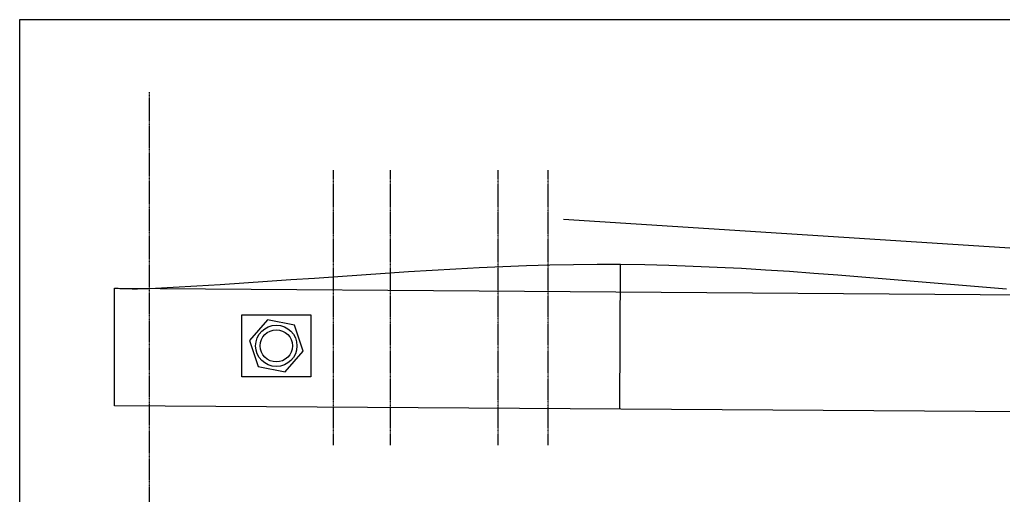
# Model space of a CAD drawing. Extents: x 38 to 1158, y 110 to 906.
# Drawn here: x 39.3 to 412.3, y 725.6 to 906.1 of the extents above; entities that cross this region are included whole.
import ezdxf

# ---------------------------------------------------------------- set-up
doc = ezdxf.new("R2010")
doc.units = 0
doc.linetypes.add('$CONSTRUCTION', pattern=[0.3, 0.2, -0.05, 0, -0.05])
for name, color, linetype in [('$CONSTRUCTION', 254, '$CONSTRUCTION'), ('Body', 7, 'CONTINUOUS'), ('BORDER', 7, 'CONTINUOUS'), ('NECK', 7, 'CONTINUOUS')]:
    doc.layers.add(name, color=color, linetype=linetype)

# ---------------------------------------------------------------- blocks, each defined once
blk = doc.blocks.new('*C79')
at = {"layer": 'Body', "color": 7, "linetype": 'CONTINUOUS'}
blk.add_lwpolyline([(75.268226, 804.282566), (75.93126, 804.243137), (76.594587, 804.207328), (77.25818, 804.175138), (77.922007, 804.146568), (78.586039, 804.121618), (79.250248, 804.100289), (79.914602, 804.08258), (80.579073, 804.068492), (81.24363, 804.058025), (81.908244, 804.051179), (82.572886, 804.047955), (83.237526, 804.048352), (83.902133, 804.052371), (84.56668, 804.060013), (85.231135, 804.071277), (85.895469, 804.086163), (86.559653, 804.104672), (87.223657, 804.126804), (87.887451, 804.15256), (88.551006, 804.181939), (97.483395, 804.63034), (106.414488, 805.129965), (115.344482, 805.672414), (124.273575, 806.249283), (133.201965, 806.852174), (142.129848, 807.472684), (151.057422, 808.102411), (159.984884, 808.732956), (168.912433, 809.355916), (177.840264, 809.962891), (186.768576, 810.545478), (195.697566, 811.095278), (204.627431, 811.603888), (213.558369, 812.062908), (222.490577, 812.463937), (231.424252, 812.798572), (240.359592, 813.058413), (249.296795, 813.235059), (258.236057, 813.320108), (267.177576, 813.30516), (276.342403, 813.182887), (285.503527, 812.960567), (294.661266, 812.646616), (303.815941, 812.249445), (312.967869, 811.77747), (322.117371, 811.239103), (331.264765, 810.64276), (340.410371, 809.996853), (349.554508, 809.309797), (358.697496, 808.590005), (367.839654, 807.845891), (376.9813, 807.08587), (386.122755, 806.318354), (395.264337, 805.551758), (404.406366, 804.794496), (413.54916, 804.05498)], dxfattribs=at)

msp = doc.modelspace()

# ---------------------------------------------------------------- linework, layer by layer
at = {"layer": '$CONSTRUCTION'}
for p, q in [((88.551006, 639.264771), (88.551006, 878.690552)), ((158.285825, 744.626282), (158.285825, 849.021484)), ((179.910546, 744.626282), (179.910546, 849.021484)), ((220.736527, 744.626282), (220.736527, 849.021484)), ((239.751367, 744.626282), (239.751367, 849.021484))]:
    msp.add_line(p, q, dxfattribs=at)
at = {"layer": 'Body', "color": 7, "linetype": 'CONTINUOUS'}
for p, q in [((266.825677, 758.306285), (267.177576, 813.30516)), ((75.268226, 804.282566), (464.195643, 801.336146)), ((75.268226, 759.531926), (75.268226, 804.282566)), ((464.195643, 757.043455), (75.268226, 759.531926))]:
    msp.add_line(p, q, dxfattribs=at)
at = {"layer": 'BORDER', "color": 7, "linetype": 'CONTINUOUS'}
msp.add_lwpolyline([(39.268144, 906.147238), (1158.101967, 906.147238), (1158.101967, 109.793407), (39.268144, 109.793407), (39.268144, 906.147238), (39.268144, 906.147238)], close=True, dxfattribs=at)
at = {"layer": 'NECK', "color": 1, "linetype": 'CONTINUOUS'}
msp.add_line((894.336297, 788.579087), (245.543358, 830.329785), dxfattribs=at)
at = {"layer": 'NECK', "color": 7, "linetype": 'CONTINUOUS'}
for points in [[(123.565072, 794.169553), (149.642572, 794.169553), (149.642572, 770.536818), (123.565072, 770.536818), (123.565072, 794.169553), (123.565072, 794.169553)], [(146.790346, 780.315881), (143.461442, 790.156322), (133.274918, 792.193627), (126.417298, 784.390491), (129.746203, 774.55005), (139.932726, 772.512745), (146.790346, 780.315881), (146.790346, 780.315881)]]:
    msp.add_lwpolyline(points, close=True, dxfattribs=at)
for radius in [7.837668, 6.111914]:
    msp.add_circle((136.603822, 782.353186), radius, dxfattribs=at)

# ---------------------------------------------------------------- block references
at = {"layer": 'Body', "color": 7, "linetype": 'CONTINUOUS'}
msp.add_blockref('*C79', (0, 0), dxfattribs=at)

doc.saveas('drawing.dxf')
